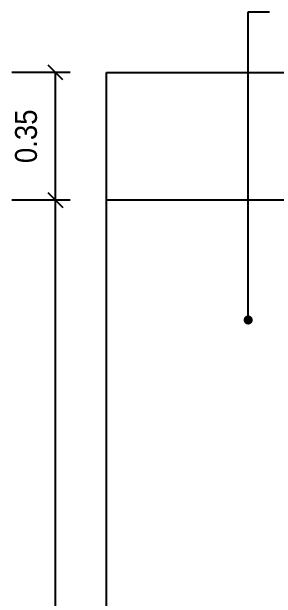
# Model space of a CAD drawing. Header units: millimetres. Extents: x 7034 to 7235, y -465 to -378.
# Drawn here: x 7092.604 to 7093.328, y -427.251 to -425.645 of the extents above; entities that cross this region are included whole.
import ezdxf

# ---------------------------------------------------------------- set-up
doc = ezdxf.new("R2010")
doc.units = ezdxf.units.MM
doc.header["$LTSCALE"] = 0.005
doc.linetypes.add('CONTINUO', pattern=[0])
doc.layers.get('0').update_dxf_attribs({"linetype": 'CONTINUO'})
doc.layers.get('DEFPOINTS').update_dxf_attribs({"linetype": 'CONTINUO', "lineweight": 15})
for name, color, linetype in [('- COTAS', 12, 'Continuous'), ('ARQ-TEXTO', 3, 'Continuous'), ('ARQ_ALVENARIA', 6, 'Continuous'), ('DETALHES', 4, 'Continuous')]:
    doc.layers.add(name, color=color, linetype=linetype)
doc.styles.add('50', font='ARIALN.TTF', dxfattribs={"height": 0.1})
doc.styles.add('ARQ', font='arial.ttf', dxfattribs={"width": 0.9})
doc.dimstyles.new('1-40', dxfattribs={"dimtxt": 0.06, "dimasz": 0.04, "dimexe": 0.1195, "dimexo": 0.1, "dimgap": 0.05, "dimtad": 1, "dimzin": 0, "dimdsep": 46, "dimtxsty": 'ARQ', "dimblk": 'OBLIQUE', "dimcen": 0.09, "dimclrd": 1, "dimclre": 1, "dimclrt": 7, "dimadec": 0, "dimazin": 0, "dimtm": 1e-09, "dimtfac": 1, "dimtofl": 0, "dimtmove": 0, "dimatfit": 3, "dimfxl": 0.1, "dimfxlon": 1, "dimtolj": 1, "dimtzin": 0, "dimlwd": -1, "dimlwe": -1, "dimarcsym": 0})
doc.dimstyles.new('50', dxfattribs={"dimscale": 0, "dimtxt": 0.1, "dimasz": 0.025, "dimexe": 0.05, "dimexo": 0.05, "dimgap": 0.01, "dimtad": 1, "dimdec": 0, "dimlfac": 100, "dimzin": 0, "dimdsep": 46, "dimtxsty": '50', "dimblk": 'DOT', "dimcen": 0.02, "dimclrd": 1, "dimclre": 1, "dimclrt": 7, "dimadec": 0, "dimazin": 0, "dimtfac": 1, "dimtdec": 0, "dimtofl": 0, "dimtmove": 2, "dimatfit": 2, "dimldrblk": 'DOT', "dimfxl": 0.05, "dimtolj": 1, "dimtzin": 0, "dimlwd": -1, "dimarcsym": 0})

# ---------------------------------------------------------------- blocks, each defined once
blk = doc.blocks.new('_DOT')
at = {"color": 0, "linetype": 'ByBlock'}
blk.add_line((-0.5, 0), (-1, 0), dxfattribs=at)
at = {"color": 0, "linetype": 'ByBlock', "const_width": 0.5}
blk.add_lwpolyline([(-0.25, 0, 1), (0.25, 0, 1)], format="xyb", close=True, dxfattribs=at)
blk = doc.blocks.new('DOT')
at = {"layer": 'ARQ-TEXTO', "color": 0, "linetype": 'ByBlock'}
blk.add_line((-0.5, 0), (-1, 0), dxfattribs=at)
at = {"layer": 'ARQ-TEXTO', "color": 0, "linetype": 'ByBlock', "const_width": 0.5}
blk.add_lwpolyline([(-0.25, 0, 1), (0.25, 0, 1)], format="xyb", close=True, dxfattribs=at)
blk = doc.blocks.new('_OBLIQUE')
at = {"color": 0, "linetype": 'ByBlock'}
blk.add_line((-0.5, -0.5), (0.5, 0.5), dxfattribs=at)
blk = doc.blocks.new('*D55')
at = {"layer": '- COTAS', "color": 1, "transparency": 16777216}
for p, q in [((7092.7637, -426.1608), (7092.6042, -426.1608)), ((7092.7237, -428.6608), (7092.7237, -426.1608)), ((7092.7637, -428.6608), (7092.6042, -428.6608))]:
    blk.add_line(p, q, dxfattribs=at)
at = {"layer": 'DEFPOINTS', "color": 0, "transparency": 16777216}
for p in [(7092.7237, -426.1608), (7092.8637, -426.1608), (7092.8637, -428.6608)]:
    blk.add_point(p, dxfattribs=at)
at = {"layer": '- COTAS', "color": 1, "transparency": 16777216, "xscale": 0.04, "yscale": 0.04, "zscale": 0.04}
for p, rotation in [((7092.7237, -426.1608), 90), ((7092.7237, -428.6608), 270)]:
    blk.add_blockref('_OBLIQUE', p, dxfattribs=dict(at, rotation=rotation))
at = {"layer": '- COTAS', "color": 7, "transparency": 16777216, "insert": (7092.6431, -427.4108), "char_height": 0.06, "attachment_point": 5, "rotation": 90, "style": 'ARQ'}
blk.add_mtext('\\A1;2.50', dxfattribs=at)
blk = doc.blocks.new('*D56')
at = {"layer": '- COTAS', "color": 1, "transparency": 16777216}
for p, q in [((7092.7637, -425.8108), (7092.6042, -425.8108)), ((7092.7237, -426.1608), (7092.7237, -425.8108)), ((7092.7637, -426.1608), (7092.6042, -426.1608))]:
    blk.add_line(p, q, dxfattribs=at)
at = {"layer": 'DEFPOINTS', "color": 0, "transparency": 16777216}
for p in [(7092.7237, -425.8108), (7092.8637, -425.8108), (7092.8637, -426.1608)]:
    blk.add_point(p, dxfattribs=at)
at = {"layer": '- COTAS', "color": 1, "transparency": 16777216, "xscale": 0.04, "yscale": 0.04, "zscale": 0.04}
for p, rotation in [((7092.7237, -425.8108), 90), ((7092.7237, -426.1608), 270)]:
    blk.add_blockref('_OBLIQUE', p, dxfattribs=dict(at, rotation=rotation))
at = {"layer": '- COTAS', "color": 7, "transparency": 16777216, "insert": (7092.6431, -425.9858), "char_height": 0.06, "attachment_point": 5, "rotation": 90, "style": 'ARQ'}
blk.add_mtext('\\A1;0.35', dxfattribs=at)

msp = doc.modelspace()

# ---------------------------------------------------------------- linework, layer by layer
at = {"layer": '- COTAS'}
msp.add_lwpolyline([(7092.8637, -425.8108), (7103.4337, -425.8108)], dxfattribs=at)
at = {"layer": 'ARQ_ALVENARIA'}
msp.add_line((7092.8637, -428.6608), (7092.8637, -425.8108), dxfattribs=at)
at = {"layer": 'DETALHES'}
msp.add_line((7098.1487, -426.1608), (7092.8637, -426.1608), dxfattribs=at)

# ---------------------------------------------------------------- dimensions: what is measured, and where the dimension line sits
at = {"layer": '- COTAS'}
for base, p1, p2, picture, middle in [((7092.7237, -425.8108), (7092.8637, -426.1608), (7092.8637, -425.8108), '*D56', (7092.6431, -425.9858)), ((7092.7237, -426.1608), (7092.8637, -428.6608), (7092.8637, -426.1608), '*D55', (7092.6431, -427.4108))]:
    dim = msp.add_linear_dim(base=base, p1=p1, p2=p2, angle=90, dimstyle='1-40', dxfattribs=at)
    dim.commit()
    dim.dimension.update_dxf_attribs({"geometry": picture, "text_midpoint": middle})

# ---------------------------------------------------------------- leaders
at = {"layer": 'ARQ_ALVENARIA'}
msp.add_leader([(7093.2514, -426.4888), (7093.2514, -425.6447), (7093.3099, -425.6447)], dimstyle='50', override={"dimscale": 1, "dimtad": 0, "dimldrblk": 'DOT'}, dxfattribs=at)

doc.saveas('drawing.dxf')
